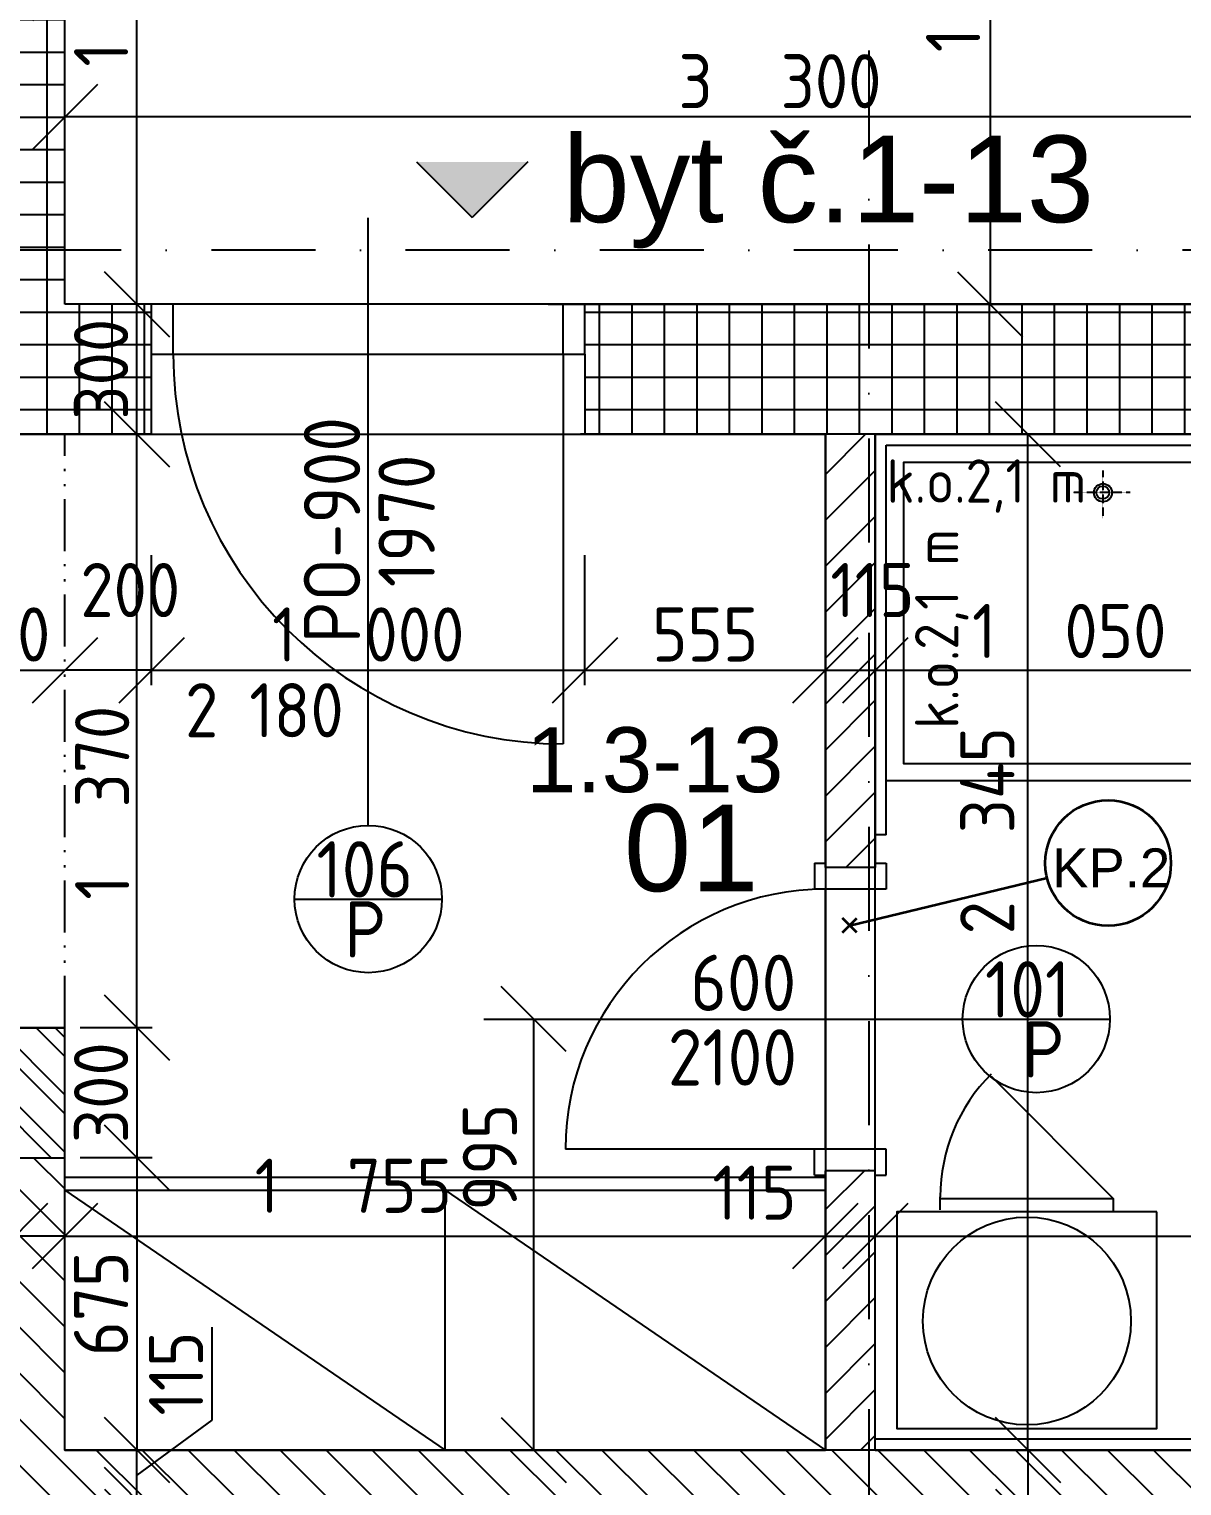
# Model space of a CAD drawing. Extents: x 4511820 to 5180432, y -1526536 to -944957.
# Drawn here: x 5102810 to 5105470, y -1293663 to -1290300 of the extents above; entities that cross this region are included whole.
import ezdxf

# ---------------------------------------------------------------- set-up
doc = ezdxf.new("R2010")
doc.units = 0
doc.header["$MEASUREMENT"] = 0
for name, pattern in [('ACAD_ISO12W100', [22, 12, -3, 0.5, -3, 0.5, -3]), ('BODKOCIARKOVANA_3', [5.6, 3, -1.3, 0, -1.3]), ('DASHED', [0.75, 0.5, -0.25])]:
    doc.linetypes.add(name, pattern=pattern)
doc.layers.get('0').update_dxf_attribs({"linetype": 'CONTINUOUS'})
doc.layers.get('Defpoints').update_dxf_attribs({"color": 61, "linetype": 'CONTINUOUS'})
for name, color, linetype in [('DVERE', 45, 'CONTINUOUS'), ('KÓTY', 4, 'CONTINUOUS'), ('MÚRY', 1, 'CONTINUOUS'), ('osi', 253, 'CONTINUOUS'), ('Plochy', 41, 'CONTINUOUS'), ('POPIS', 7, 'CONTINUOUS'), ('TENKÁ', 7, 'CONTINUOUS'), ('ZARIADENIE', 47, 'CONTINUOUS'), ('ZARIADENIE1', 145, 'CONTINUOUS'), ('ZARIADOVACIE', 144, 'CONTINUOUS'), ('ŠRAFY', 82, 'CONTINUOUS')]:
    doc.layers.add(name, color=color, linetype=linetype)
doc.layers.add('preklady', color=74, linetype='CONTINUOUS', lineweight=35)
doc.styles.add('ARIAL', font='arial.ttf')
doc.styles.add('Style-Arial', font='arial.ttf')
doc.styles.add('STYLE1', font='isocp.shx')
doc.dimstyles.new('STANDARD-50', dxfattribs={"dimtxt": 125, "dimasz": 150, "dimexe": 10, "dimexo": 200, "dimgap": 20, "dimtad": 1, "dimdsep": 46, "dimlunit": 6, "dimtxsty": 'STYLE1', "dimblk1": 'OBLIQUE', "dimblk2": 'OBLIQUE', "dimsah": 1, "dimcen": 2.5, "dimse1": 1, "dimse2": 1, "dimadec": 0, "dimazin": 0, "dimtfac": 1, "dimtmove": 1, "dimatfit": 3, "dimldrblk": 'OBLIQUE', "dimfxl": 1, "dimtolj": 1, "dimtzin": 0, "dimarcsym": 0})
pattern_1 = [(45, (515270.5, 128041), (-53.0330086, 53.0330086), [])]
pattern_2 = [(90, (-3307273.674, 493071.734), (-75, 1e-14), []), (180, (-3307273.674, 493071.734), (-1e-14, -75), [])]

# ---------------------------------------------------------------- blocks, each defined once
blk = doc.blocks.new('_OBLIQUE')
at = {"color": 0, "linetype": 'ByBlock'}
blk.add_line((-0.5, -0.5), (0.5, 0.5), dxfattribs=at)
blk = doc.blocks.new('*D24916')
at = {"layer": 'Defpoints', "color": 0}
for p in [(5103058.5, -1293695.2), (5103058.5, -1293695.2), (5103058.5, -1293745.2)]:
    blk.add_point(p, dxfattribs=at)
at = {"layer": 'KÓTY', "color": 0, "lineweight": -2}
blk.add_line((5103058.5, -1293745.2), (5103058.5, -1293695.2), dxfattribs=at)
at = {"layer": 'KÓTY', "color": 0, "linetype": 'ByBlock', "lineweight": -2, "xscale": 150, "yscale": 150, "zscale": 150}
for p, rotation in [((5103058.5, -1293695.2), 90), ((5103058.5, -1293745.2), 270)]:
    blk.add_blockref('_OBLIQUE', p, dxfattribs=dict(at, rotation=rotation))
at = {"layer": 'KÓTY', "color": 0, "insert": (5102949.5, -1293854), "char_height": 125, "attachment_point": 5, "rotation": 90, "style": 'STYLE1'}
blk.add_mtext('\\A1;50', dxfattribs=at)
blk = doc.blocks.new('*D24917')
at = {"layer": 'Defpoints', "color": 0}
for p in [(5103058.5, -1293580.2), (5103058.5, -1293580.2), (5103058.5, -1293695.2)]:
    blk.add_point(p, dxfattribs=at)
at = {"layer": 'KÓTY', "color": 0, "lineweight": -2}
for p, q in [((5103231.5, -1293296), (5103231.5, -1293511)), ((5103231.5, -1293511), (5103058.5, -1293637.7)), ((5103058.5, -1293695.2), (5103058.5, -1293580.2))]:
    blk.add_line(p, q, dxfattribs=at)
at = {"layer": 'KÓTY', "color": 0, "linetype": 'ByBlock', "lineweight": -2, "xscale": 150, "yscale": 150, "zscale": 150}
for p, rotation in [((5103058.5, -1293580.2), 90), ((5103058.5, -1293695.2), 270)]:
    blk.add_blockref('_OBLIQUE', p, dxfattribs=dict(at, rotation=rotation))
at = {"layer": 'KÓTY', "color": 0, "insert": (5103149, -1293403.5), "char_height": 125, "attachment_point": 5, "rotation": 90, "style": 'STYLE1'}
blk.add_mtext('\\A1;115', dxfattribs=at)
blk = doc.blocks.new('*D25022')
at = {"layer": 'Defpoints', "color": 0}
for p in [(5104762.5, -1293580.2), (5104762.5, -1293745.2), (5105114.5, -1293745.2)]:
    blk.add_point(p, dxfattribs=at)
at = {"layer": 'KÓTY', "color": 0, "lineweight": -2}
blk.add_line((5105114.5, -1293580.2), (5105114.5, -1293745.2), dxfattribs=at)
at = {"layer": 'KÓTY', "color": 0, "linetype": 'ByBlock', "lineweight": -2, "xscale": 150, "yscale": 150, "zscale": 150}
for p, rotation in [((5105114.5, -1293580.2), 90), ((5105114.5, -1293745.2), 270)]:
    blk.add_blockref('_OBLIQUE', p, dxfattribs=dict(at, rotation=rotation))
at = {"layer": 'KÓTY', "color": 0, "insert": (5104997, -1293884.5), "char_height": 125, "attachment_point": 5, "rotation": 90, "style": 'STYLE1'}
blk.add_mtext('\\A1;165', dxfattribs=at)
blk = doc.blocks.new('*D25023')
at = {"layer": 'Defpoints', "color": 0}
for p in [(5104762.5, -1291235.2), (5105114.5, -1291235.2), (5104762.5, -1293580.2)]:
    blk.add_point(p, dxfattribs=at)
at = {"layer": 'KÓTY', "color": 0, "lineweight": -2}
blk.add_line((5105114.5, -1293580.2), (5105114.5, -1291235.2), dxfattribs=at)
at = {"layer": 'KÓTY', "color": 0, "linetype": 'ByBlock', "lineweight": -2, "xscale": 150, "yscale": 150, "zscale": 150}
for p, rotation in [((5105114.5, -1291235.2), 90), ((5105114.5, -1293580.2), 270)]:
    blk.add_blockref('_OBLIQUE', p, dxfattribs=dict(at, rotation=rotation))
at = {"layer": 'KÓTY', "color": 0, "insert": (5105021, -1292150.5), "char_height": 125, "attachment_point": 5, "rotation": 90, "style": 'STYLE1'}
blk.add_mtext('\\A1;2ﾠ345', dxfattribs=at)
blk = doc.blocks.new('*D25026')
at = {"layer": 'Defpoints', "color": 0}
for p in [(5102592.5, -1291780), (5102892.5, -1291780), (5102892.5, -1291780)]:
    blk.add_point(p, dxfattribs=at)
at = {"layer": 'KÓTY', "color": 0, "lineweight": -2}
blk.add_line((5102592.5, -1291780), (5102892.5, -1291780), dxfattribs=at)
at = {"layer": 'KÓTY', "color": 0, "linetype": 'ByBlock', "lineweight": -2, "xscale": 150, "yscale": 150, "zscale": 150, "rotation": 180}
blk.add_blockref('_OBLIQUE', (5102592.5, -1291780), dxfattribs=at)
at = {"layer": 'KÓTY', "color": 0, "linetype": 'ByBlock', "lineweight": -2, "xscale": 150, "yscale": 150, "zscale": 150}
blk.add_blockref('_OBLIQUE', (5102892.5, -1291780), dxfattribs=at)
at = {"layer": 'KÓTY', "color": 0, "insert": (5102742.5, -1291697.5), "char_height": 125, "attachment_point": 5, "style": 'STYLE1'}
blk.add_mtext('\\A1;300', dxfattribs=at)
blk = doc.blocks.new('*D25029')
at = {"layer": 'Defpoints', "color": 0}
for p in [(5102892.5, -1292905.2), (5102892.5, -1293580.2), (5103058.5, -1293580.2)]:
    blk.add_point(p, dxfattribs=at)
at = {"layer": 'KÓTY', "color": 0, "lineweight": -2}
blk.add_line((5103058.5, -1292905.2), (5103058.5, -1293580.2), dxfattribs=at)
at = {"layer": 'KÓTY', "color": 0, "linetype": 'ByBlock', "lineweight": -2, "xscale": 150, "yscale": 150, "zscale": 150}
for p, rotation in [((5103058.5, -1292905.2), 90), ((5103058.5, -1293580.2), 270)]:
    blk.add_blockref('_OBLIQUE', p, dxfattribs=dict(at, rotation=rotation))
at = {"layer": 'KÓTY', "color": 0, "insert": (5102976, -1293242.7), "char_height": 125, "attachment_point": 5, "rotation": 90, "style": 'STYLE1'}
blk.add_mtext('\\A1;675', dxfattribs=at)
blk = doc.blocks.new('*D25030')
at = {"layer": 'Defpoints', "color": 0}
for p in [(5102892.5, -1292605.2), (5102892.5, -1292905.2), (5103058.5, -1292905.2)]:
    blk.add_point(p, dxfattribs=at)
at = {"layer": 'KÓTY', "color": 0, "lineweight": -2}
blk.add_line((5103058.5, -1292605.2), (5103058.5, -1292905.2), dxfattribs=at)
at = {"layer": 'KÓTY', "color": 0, "linetype": 'ByBlock', "lineweight": -2, "xscale": 150, "yscale": 150, "zscale": 150}
for p, rotation in [((5103058.5, -1292605.2), 90), ((5103058.5, -1292905.2), 270)]:
    blk.add_blockref('_OBLIQUE', p, dxfattribs=dict(at, rotation=rotation))
at = {"layer": 'KÓTY', "color": 0, "insert": (5102976, -1292755.2), "char_height": 125, "attachment_point": 5, "rotation": 90, "style": 'STYLE1'}
blk.add_mtext('\\A1;300', dxfattribs=at)
blk = doc.blocks.new('*D25031')
at = {"layer": 'Defpoints', "color": 0}
for p in [(5102892.5, -1291235.2), (5103058.5, -1291235.2), (5102892.5, -1292605.2)]:
    blk.add_point(p, dxfattribs=at)
at = {"layer": 'KÓTY', "color": 0, "lineweight": -2}
blk.add_line((5103058.5, -1292605.2), (5103058.5, -1291235.2), dxfattribs=at)
at = {"layer": 'KÓTY', "color": 0, "linetype": 'ByBlock', "lineweight": -2, "xscale": 150, "yscale": 150, "zscale": 150}
for p, rotation in [((5103058.5, -1291235.2), 90), ((5103058.5, -1292605.2), 270)]:
    blk.add_blockref('_OBLIQUE', p, dxfattribs=dict(at, rotation=rotation))
at = {"layer": 'KÓTY', "color": 0, "insert": (5102978.5, -1292086), "char_height": 125, "attachment_point": 5, "rotation": 90, "style": 'STYLE1'}
blk.add_mtext('\\A1;1ﾠ370', dxfattribs=at)
blk = doc.blocks.new('*D25034')
at = {"layer": 'Defpoints', "color": 0}
for p in [(5102892.5, -1291780), (5102892.5, -1291780), (5103092.5, -1291780)]:
    blk.add_point(p, dxfattribs=at)
at = {"layer": 'KÓTY', "color": 0, "lineweight": -2}
blk.add_line((5103092.5, -1291780), (5102892.5, -1291780), dxfattribs=at)
at = {"layer": 'KÓTY', "color": 0, "linetype": 'ByBlock', "lineweight": -2, "xscale": 150, "yscale": 150, "zscale": 150, "rotation": 180}
blk.add_blockref('_OBLIQUE', (5102892.5, -1291780), dxfattribs=at)
at = {"layer": 'KÓTY', "color": 0, "linetype": 'ByBlock', "lineweight": -2, "xscale": 150, "yscale": 150, "zscale": 150}
blk.add_blockref('_OBLIQUE', (5103092.5, -1291780), dxfattribs=at)
at = {"layer": 'KÓTY', "color": 0, "insert": (5103043.3, -1291595), "char_height": 125, "attachment_point": 5, "style": 'STYLE1'}
blk.add_mtext('\\A1;200', dxfattribs=at)
blk = doc.blocks.new('*D25035')
at = {"layer": 'Defpoints', "color": 0}
for p in [(5103058.5, -1290935.2), (5103058.5, -1290935.2), (5103058.5, -1291235.2)]:
    blk.add_point(p, dxfattribs=at)
at = {"layer": 'KÓTY', "color": 0, "lineweight": -2}
blk.add_line((5103058.5, -1291235.2), (5103058.5, -1290935.2), dxfattribs=at)
at = {"layer": 'KÓTY', "color": 0, "linetype": 'ByBlock', "lineweight": -2, "xscale": 150, "yscale": 150, "zscale": 150}
for p, rotation in [((5103058.5, -1290935.2), 90), ((5103058.5, -1291235.2), 270)]:
    blk.add_blockref('_OBLIQUE', p, dxfattribs=dict(at, rotation=rotation))
at = {"layer": 'KÓTY', "color": 0, "insert": (5102976, -1291085.2), "char_height": 125, "attachment_point": 5, "rotation": 90, "style": 'STYLE1'}
blk.add_mtext('\\A1;300', dxfattribs=at)
blk = doc.blocks.new('*D25036')
at = {"layer": 'Defpoints', "color": 0}
for p in [(5103058.5, -1289385.2), (5103058.5, -1289385.2), (5103058.5, -1290935.2)]:
    blk.add_point(p, dxfattribs=at)
at = {"layer": 'KÓTY', "color": 0, "lineweight": -2}
blk.add_line((5103058.5, -1290935.2), (5103058.5, -1289385.2), dxfattribs=at)
at = {"layer": 'KÓTY', "color": 0, "linetype": 'ByBlock', "lineweight": -2, "xscale": 150, "yscale": 150, "zscale": 150}
for p, rotation in [((5103058.5, -1289385.2), 90), ((5103058.5, -1290935.2), 270)]:
    blk.add_blockref('_OBLIQUE', p, dxfattribs=dict(at, rotation=rotation))
at = {"layer": 'KÓTY', "color": 0, "insert": (5102976, -1290160.2), "char_height": 125, "attachment_point": 5, "rotation": 90, "style": 'STYLE1'}
blk.add_mtext('\\A1;1ﾠ550', dxfattribs=at)
blk = doc.blocks.new('*D25039')
at = {"layer": 'Defpoints', "color": 0}
for p in [(5102892.5, -1292905.2), (5104647.5, -1292885.2), (5104647.5, -1293086)]:
    blk.add_point(p, dxfattribs=at)
at = {"layer": 'KÓTY', "color": 0, "lineweight": -2}
blk.add_line((5102892.5, -1293086), (5104647.5, -1293086), dxfattribs=at)
at = {"layer": 'KÓTY', "color": 0, "linetype": 'ByBlock', "lineweight": -2, "xscale": 150, "yscale": 150, "zscale": 150, "rotation": 180}
blk.add_blockref('_OBLIQUE', (5102892.5, -1293086), dxfattribs=at)
at = {"layer": 'KÓTY', "color": 0, "linetype": 'ByBlock', "lineweight": -2, "xscale": 150, "yscale": 150, "zscale": 150}
blk.add_blockref('_OBLIQUE', (5104647.5, -1293086), dxfattribs=at)
at = {"layer": 'KÓTY', "color": 0, "insert": (5103558, -1292970), "char_height": 125, "attachment_point": 5, "style": 'STYLE1'}
blk.add_mtext('\\A1;1ﾠ755', dxfattribs=at)
blk = doc.blocks.new('*D25040')
at = {"layer": 'Defpoints', "color": 0}
for p in [(5102777.5, -1293086), (5102777.5, -1293086), (5102892.5, -1293086)]:
    blk.add_point(p, dxfattribs=at)
at = {"layer": 'KÓTY', "color": 0, "lineweight": -2}
blk.add_line((5102892.5, -1293086), (5102777.5, -1293086), dxfattribs=at)
at = {"layer": 'KÓTY', "color": 0, "linetype": 'ByBlock', "lineweight": -2, "xscale": 150, "yscale": 150, "zscale": 150, "rotation": 180}
blk.add_blockref('_OBLIQUE', (5102777.5, -1293086), dxfattribs=at)
at = {"layer": 'KÓTY', "color": 0, "linetype": 'ByBlock', "lineweight": -2, "xscale": 150, "yscale": 150, "zscale": 150}
blk.add_blockref('_OBLIQUE', (5102892.5, -1293086), dxfattribs=at)
at = {"layer": 'KÓTY', "color": 0, "insert": (5102611.5, -1293035.5), "char_height": 125, "attachment_point": 5, "style": 'STYLE1'}
blk.add_mtext('\\A1;115', dxfattribs=at)
blk = doc.blocks.new('*D25041')
at = {"layer": 'Defpoints', "color": 0}
for p in [(5104647.5, -1293086), (5104762.5, -1293086), (5104762.5, -1293086)]:
    blk.add_point(p, dxfattribs=at)
at = {"layer": 'KÓTY', "color": 0, "lineweight": -2}
blk.add_line((5104647.5, -1293086), (5104762.5, -1293086), dxfattribs=at)
at = {"layer": 'KÓTY', "color": 0, "linetype": 'ByBlock', "lineweight": -2, "xscale": 150, "yscale": 150, "zscale": 150, "rotation": 180}
blk.add_blockref('_OBLIQUE', (5104647.5, -1293086), dxfattribs=at)
at = {"layer": 'KÓTY', "color": 0, "linetype": 'ByBlock', "lineweight": -2, "xscale": 150, "yscale": 150, "zscale": 150}
blk.add_blockref('_OBLIQUE', (5104762.5, -1293086), dxfattribs=at)
at = {"layer": 'KÓTY', "color": 0, "insert": (5104483.5, -1292986), "char_height": 125, "attachment_point": 5, "style": 'STYLE1'}
blk.add_mtext('\\A1;115', dxfattribs=at)
blk = doc.blocks.new('*D25042')
at = {"layer": 'Defpoints', "color": 0}
for p in [(5107467.5, -1293086), (5104762.5, -1293580.2), (5107467.5, -1293580.2)]:
    blk.add_point(p, dxfattribs=at)
at = {"layer": 'KÓTY', "color": 0, "lineweight": -2}
blk.add_line((5104762.5, -1293086), (5107467.5, -1293086), dxfattribs=at)
at = {"layer": 'KÓTY', "color": 0, "linetype": 'ByBlock', "lineweight": -2, "xscale": 150, "yscale": 150, "zscale": 150, "rotation": 180}
blk.add_blockref('_OBLIQUE', (5104762.5, -1293086), dxfattribs=at)
at = {"layer": 'KÓTY', "color": 0, "linetype": 'ByBlock', "lineweight": -2, "xscale": 150, "yscale": 150, "zscale": 150}
blk.add_blockref('_OBLIQUE', (5107467.5, -1293086), dxfattribs=at)
at = {"layer": 'KÓTY', "color": 0, "insert": (5106322, -1292988), "char_height": 125, "attachment_point": 5, "style": 'STYLE1'}
blk.add_mtext('\\A1;2ﾠ705', dxfattribs=at)
blk = doc.blocks.new('*D25043')
at = {"layer": 'Defpoints', "color": 0}
for p in [(5103859.3, -1292585.2), (5103859.3, -1293580.2), (5103974, -1293580.2)]:
    blk.add_point(p, dxfattribs=at)
at = {"layer": 'KÓTY', "color": 0, "lineweight": -2}
blk.add_line((5103974, -1292585.2), (5103974, -1293580.2), dxfattribs=at)
at = {"layer": 'KÓTY', "color": 0, "linetype": 'ByBlock', "lineweight": -2, "xscale": 150, "yscale": 150, "zscale": 150}
for p, rotation in [((5103974, -1292585.2), 90), ((5103974, -1293580.2), 270)]:
    blk.add_blockref('_OBLIQUE', p, dxfattribs=dict(at, rotation=rotation))
at = {"layer": 'KÓTY', "color": 0, "insert": (5103873, -1292904), "char_height": 125, "attachment_point": 5, "rotation": 90, "style": 'STYLE1'}
blk.add_mtext('\\A1;995', dxfattribs=at)
blk = doc.blocks.new('*D25045')
at = {"layer": 'Defpoints', "color": 0}
for p in [(5104647.5, -1291780), (5104762.5, -1291780), (5104762.5, -1291780)]:
    blk.add_point(p, dxfattribs=at)
at = {"layer": 'KÓTY', "color": 0, "lineweight": -2}
blk.add_line((5104647.5, -1291780), (5104762.5, -1291780), dxfattribs=at)
at = {"layer": 'KÓTY', "color": 0, "linetype": 'ByBlock', "lineweight": -2, "xscale": 150, "yscale": 150, "zscale": 150, "rotation": 180}
blk.add_blockref('_OBLIQUE', (5104647.5, -1291780), dxfattribs=at)
at = {"layer": 'KÓTY', "color": 0, "linetype": 'ByBlock', "lineweight": -2, "xscale": 150, "yscale": 150, "zscale": 150}
blk.add_blockref('_OBLIQUE', (5104762.5, -1291780), dxfattribs=at)
at = {"layer": 'KÓTY', "color": 0, "insert": (5104755.8, -1291595), "char_height": 125, "attachment_point": 5, "style": 'STYLE1'}
blk.add_mtext('\\A1;115', dxfattribs=at)
blk = doc.blocks.new('*D25046')
at = {"layer": 'Defpoints', "color": 0}
for p in [(5104762.5, -1291780), (5105812.5, -1291780), (5105812.5, -1291780)]:
    blk.add_point(p, dxfattribs=at)
at = {"layer": 'KÓTY', "color": 0, "lineweight": -2}
blk.add_line((5104762.5, -1291780), (5105812.5, -1291780), dxfattribs=at)
at = {"layer": 'KÓTY', "color": 0, "linetype": 'ByBlock', "lineweight": -2, "xscale": 150, "yscale": 150, "zscale": 150, "rotation": 180}
blk.add_blockref('_OBLIQUE', (5104762.5, -1291780), dxfattribs=at)
at = {"layer": 'KÓTY', "color": 0, "linetype": 'ByBlock', "lineweight": -2, "xscale": 150, "yscale": 150, "zscale": 150}
blk.add_blockref('_OBLIQUE', (5105812.5, -1291780), dxfattribs=at)
at = {"layer": 'KÓTY', "color": 0, "insert": (5105210, -1291689.5), "char_height": 125, "attachment_point": 5, "style": 'STYLE1'}
blk.add_mtext('\\A1;1ﾠ050', dxfattribs=at)
blk = doc.blocks.new('*D25056')
at = {"layer": 'Defpoints', "color": 0}
for p in [(5109232.5, -1290206), (5102892.5, -1290868.7), (5109232.5, -1290868.7)]:
    blk.add_point(p, dxfattribs=at)
at = {"layer": 'KÓTY', "color": 0, "lineweight": -2}
blk.add_line((5102892.5, -1290206), (5109232.5, -1290206), dxfattribs=at)
at = {"layer": 'KÓTY', "color": 0, "linetype": 'ByBlock', "lineweight": -2, "xscale": 150, "yscale": 150, "zscale": 150, "rotation": 180}
blk.add_blockref('_OBLIQUE', (5102892.5, -1290206), dxfattribs=at)
at = {"layer": 'KÓTY', "color": 0, "linetype": 'ByBlock', "lineweight": -2, "xscale": 150, "yscale": 150, "zscale": 150}
blk.add_blockref('_OBLIQUE', (5109232.5, -1290206), dxfattribs=at)
at = {"layer": 'KÓTY', "color": 0, "insert": (5106062.5, -1290123.5), "char_height": 125, "attachment_point": 5, "style": 'STYLE1'}
blk.add_mtext('\\A1;6ﾠ340', dxfattribs=at)
blk = doc.blocks.new('*D25061')
at = {"layer": 'Defpoints', "color": 0}
for p in [(5102892.5, -1290503), (5102892.5, -1290935.2), (5106192.5, -1290935.2)]:
    blk.add_point(p, dxfattribs=at)
at = {"layer": 'KÓTY', "color": 0, "lineweight": -2}
blk.add_line((5106192.5, -1290503), (5102892.5, -1290503), dxfattribs=at)
at = {"layer": 'KÓTY', "color": 0, "linetype": 'ByBlock', "lineweight": -2, "xscale": 150, "yscale": 150, "zscale": 150, "rotation": 180}
blk.add_blockref('_OBLIQUE', (5102892.5, -1290503), dxfattribs=at)
at = {"layer": 'KÓTY', "color": 0, "linetype": 'ByBlock', "lineweight": -2, "xscale": 150, "yscale": 150, "zscale": 150}
blk.add_blockref('_OBLIQUE', (5106192.5, -1290503), dxfattribs=at)
at = {"layer": 'KÓTY', "color": 0, "insert": (5104542.5, -1290420.5), "char_height": 125, "attachment_point": 5, "style": 'STYLE1'}
blk.add_mtext('\\A1;3ﾠ300', dxfattribs=at)
blk = doc.blocks.new('*D25064')
at = {"layer": 'Defpoints', "color": 0}
for p in [(5105192.5, -1289665.2), (5105027.5, -1290935.2), (5105192.5, -1290935.2)]:
    blk.add_point(p, dxfattribs=at)
at = {"layer": 'KÓTY', "color": 0, "lineweight": -2}
blk.add_line((5105027.5, -1289665.2), (5105027.5, -1290935.2), dxfattribs=at)
at = {"layer": 'KÓTY', "color": 0, "linetype": 'ByBlock', "lineweight": -2, "xscale": 150, "yscale": 150, "zscale": 150}
for p, rotation in [((5105027.5, -1289665.2), 90), ((5105027.5, -1290935.2), 270)]:
    blk.add_blockref('_OBLIQUE', p, dxfattribs=dict(at, rotation=rotation))
at = {"layer": 'KÓTY', "color": 0, "insert": (5104942, -1290131), "char_height": 125, "attachment_point": 5, "rotation": 90, "style": 'STYLE1'}
blk.add_mtext('\\A1;1ﾠ270', dxfattribs=at)
blk = doc.blocks.new('*D31512')
at = {"layer": 'Defpoints', "color": 0}
for p in [(5103092.5, -1291235.2), (5104092.5, -1291235.2), (5104092.5, -1291780)]:
    blk.add_point(p, dxfattribs=at)
at = {"layer": 'KÓTY', "color": 0, "lineweight": -2}
blk.add_line((5103092.5, -1291780), (5104092.5, -1291780), dxfattribs=at)
at = {"layer": 'KÓTY', "color": 0, "linetype": 'ByBlock', "lineweight": -2, "xscale": 150, "yscale": 150, "zscale": 150, "rotation": 180}
blk.add_blockref('_OBLIQUE', (5103092.5, -1291780), dxfattribs=at)
at = {"layer": 'KÓTY', "color": 0, "linetype": 'ByBlock', "lineweight": -2, "xscale": 150, "yscale": 150, "zscale": 150}
blk.add_blockref('_OBLIQUE', (5104092.5, -1291780), dxfattribs=at)
at = {"layer": 'KÓTY', "color": 0, "insert": (5103592.5, -1291697.5), "char_height": 125, "attachment_point": 5, "style": 'STYLE1'}
blk.add_mtext('\\A1;1ﾠ000', dxfattribs=at)
blk = doc.blocks.new('*D31513')
at = {"layer": 'Defpoints', "color": 0}
for p in [(5104092.5, -1291235.2), (5104647.5, -1291235.2), (5104647.5, -1291780)]:
    blk.add_point(p, dxfattribs=at)
at = {"layer": 'KÓTY', "color": 0, "lineweight": -2}
blk.add_line((5104092.5, -1291780), (5104647.5, -1291780), dxfattribs=at)
at = {"layer": 'KÓTY', "color": 0, "linetype": 'ByBlock', "lineweight": -2, "xscale": 150, "yscale": 150, "zscale": 150, "rotation": 180}
blk.add_blockref('_OBLIQUE', (5104092.5, -1291780), dxfattribs=at)
at = {"layer": 'KÓTY', "color": 0, "linetype": 'ByBlock', "lineweight": -2, "xscale": 150, "yscale": 150, "zscale": 150}
blk.add_blockref('_OBLIQUE', (5104647.5, -1291780), dxfattribs=at)
at = {"layer": 'KÓTY', "color": 0, "insert": (5104370, -1291697.5), "char_height": 125, "attachment_point": 5, "style": 'STYLE1'}
blk.add_mtext('\\A1;555', dxfattribs=at)

msp = doc.modelspace()

# ---------------------------------------------------------------- hatches: boundary and pattern name
at = {"layer": 'TENKÁ'}
h = msp.add_hatch(color=256, dxfattribs=at)
h.dxf.hatch_style = 1
h.paths.add_polyline_path([(5103704.09, -1290606.781), (5103960.91, -1290606.781), (5103832.5, -1290735.191)])
at = {"layer": 'ŠRAFY', "ltscale": 0.25}
h = msp.add_hatch(dxfattribs=at)
h.set_pattern_fill('ANSI37', color=256, scale=600, angle=45)
h.set_pattern_definition(pattern_2)
h.paths.add_polyline_path([(5102892.5, -1289385.191), (5102892.5, -1289105.191), (5102892.5, -1288825.191), (5102892.5, -1288545.191), (5102892.5, -1288265.191), (5102892.5, -1287985.191), (5102892.5, -1287705.191), (5102892.5, -1287425.191), (5102892.5, -1286325.191), (5102592.5, -1286325.191), (5102592.5, -1291235.191), (5102892.5, -1291235.191), (5103092.5, -1291235.191), (5103092.5, -1291050.191), (5103092.5, -1290935.191), (5102892.5, -1290935.191)])
h = msp.add_hatch(dxfattribs=at)
h.set_pattern_fill('ANSI37', color=256, scale=600, angle=45)
h.set_pattern_definition(pattern_2)
h.paths.add_polyline_path([(5104092.5, -1291050.191), (5104092.5, -1290935.191), (5106192.5, -1290935.191), (5107192.5, -1290935.191), (5107582.5, -1290935.191), (5107582.5, -1291235.191), (5107467.5, -1291235.191), (5106442.5, -1291235.191), (5106327.5, -1291235.191), (5105927.5, -1291235.191), (5105812.5, -1291235.191), (5104762.5, -1291235.191), (5104647.5, -1291235.191), (5104092.5, -1291235.191)])
h = msp.add_hatch(dxfattribs=at)
h.set_pattern_fill('ANSI31', color=256, scale=600, angle=90, style=0)
h.set_pattern_definition([(135, (-2904913.184, 46881.926), (-53.0330086, -53.0330086), [])])
h.paths.add_polyline_path([(5107582.5, -1293745.191), (5107582.5, -1291235.191), (5107467.5, -1291235.191), (5107467.5, -1293580.191), (5107342.5, -1293580.191), (5104762.5, -1293580.191), (5104647.5, -1293580.191), (5103770, -1293580.191), (5102892.5, -1293580.191), (5102892.5, -1292980.191), (5102892.5, -1292950.191), (5102892.5, -1292905.191), (5102777.5, -1292905.191), (5102777.5, -1293695.191), (5107467.5, -1293695.191), (5107467.5, -1293745.191)])
h = msp.add_hatch(dxfattribs=at)
h.set_pattern_fill('ANSI31', color=256, scale=600, style=0)
h.set_pattern_definition(pattern_1)
h.paths.add_polyline_path([(5104647.5, -1292235.191), (5104762.5, -1292235.191), (5104762.5, -1292225.191), (5104762.5, -1292160.191), (5104762.5, -1291235.191), (5104647.5, -1291235.191), (5104647.5, -1292225.191)])
at = {"layer": 'ŠRAFY'}
h = msp.add_hatch(dxfattribs=at)
h.set_pattern_fill('ANSI32', color=256, scale=250, angle=90)
h.set_pattern_definition([(135, (115395, 30907.69), (-66.2912607, -66.2912607), []), (135, (115395, 30951.89), (-66.2912607, -66.2912607), [])])
h.paths.add_polyline_path([(5100027.5, -1292605.191), (5099427.5, -1292605.191), (5099177.5, -1292605.191), (5099077.5, -1292605.191), (5098827.5, -1292605.191), (5097547.5, -1292605.191), (5097372.5, -1292605.191), (5096017.5, -1292605.191), (5096017.5, -1292905.191), (5097372.5, -1292905.191), (5097547.5, -1292905.191), (5102727.5, -1292905.191), (5102777.5, -1292905.191), (5102892.5, -1292905.191), (5102892.5, -1292605.191), (5102592.5, -1292605.191), (5101392.5, -1292605.191), (5101277.5, -1292605.191), (5100742.5, -1292605.191), (5100627.5, -1292605.191)])
at = {"layer": 'ŠRAFY', "ltscale": 0.25}
h = msp.add_hatch(dxfattribs=at)
h.set_pattern_fill('ANSI31', color=256, scale=600, style=0)
h.set_pattern_definition(pattern_1)
h.paths.add_polyline_path([(5104647.5, -1292945.191), (5104647.5, -1292950.191), (5104647.5, -1292980.191), (5104647.5, -1293580.191), (5104762.5, -1293580.191), (5104762.5, -1293555.191), (5104762.5, -1292945.191), (5104762.5, -1292935.191), (5104647.5, -1292935.191)])

# ---------------------------------------------------------------- linework, layer by layer
at = {"layer": 'DVERE', "ltscale": 0.25}
for p, q in [((5103592.5, -1292138.191), (5103592.5, -1290735.535)), ((5104622.5, -1292225.191), (5104647.5, -1292225.191)), ((5104622.5, -1292225.191), (5104622.5, -1292285.191)), ((5104762.5, -1292225.191), (5104787.5, -1292225.191)), ((5104787.5, -1292225.191), (5104787.5, -1292285.191)), ((5103422.5, -1292308.191), (5103762.5, -1292308.191)), ((5103422.5, -1292308.191), (5103762.5, -1292308.191)), ((5104787.5, -1292285.191), (5104622.5, -1292285.191)), ((5104647.5, -1292885.191), (5104647.5, -1292285.191)), ((5104762.5, -1292885.191), (5104762.5, -1292285.191)), ((5103859.344, -1292585.191), (5104964, -1292585.191)), ((5104964, -1292585.191), (5105304, -1292585.191)), ((5104647.5, -1292885.191), (5104047.5, -1292885.191)), ((5104762.5, -1292885.191), (5104617.5, -1292885.191)), ((5104622.5, -1292945.191), (5104622.5, -1292885.191)), ((5104787.5, -1292885.191), (5104622.5, -1292885.191)), ((5104787.5, -1292945.191), (5104787.5, -1292885.191)), ((5104622.5, -1292945.191), (5104647.5, -1292945.191)), ((5104762.5, -1292945.191), (5104787.5, -1292945.191))]:
    msp.add_line(p, q, dxfattribs=at)
at = {"layer": 'DVERE'}
for p, q in [((5104042.5, -1290935.191), (5103142.5, -1290935.191)), ((5103142.5, -1291050.191), (5104042.5, -1291050.191)), ((5104042.5, -1291050.191), (5104042.5, -1291950.191))]:
    msp.add_line(p, q, dxfattribs=at)
at = {"layer": 'DVERE', "ltscale": 0.25}
for centre in [(5103592.5, -1292308.191), (5105134, -1292585.191)]:
    msp.add_circle(centre, 170, dxfattribs=at)
at = {"layer": 'DVERE'}
msp.add_arc((5104042.5, -1291050.191), 900, 180, 270, dxfattribs=at)
at = {"layer": 'DVERE', "ltscale": 0.25}
msp.add_arc((5104647.5, -1292885.191), 600, 90, 180, dxfattribs=at)
at = {"layer": 'KÓTY'}
for p, q in [((5103092.5, -1291814.5), (5103092.5, -1291514.691)), ((5104092.5, -1291814.5), (5104092.5, -1291514.691)), ((5103094, -1292605.191), (5102928, -1292605.191)), ((5103094, -1292905.191), (5102928, -1292905.191))]:
    msp.add_line(p, q, dxfattribs=at)
at = {"layer": 'MÚRY'}
for p, q in [((5102892.5, -1290935.191), (5102892.5, -1286325.191)), ((5103157.5, -1290935.191), (5102892.5, -1290935.191)), ((5103142.5, -1291050.191), (5103142.5, -1290935.191)), ((5104007.5, -1290935.191), (5106192.5, -1290935.191)), ((5104042.5, -1291050.191), (5104042.5, -1290935.191)), ((5103092.5, -1291050.191), (5103142.5, -1291050.191)), ((5103092.5, -1291235.191), (5103092.5, -1291050.191)), ((5104042.5, -1291050.191), (5104092.5, -1291050.191)), ((5104092.5, -1291050.191), (5104092.5, -1291235.191)), ((5103092.5, -1291235.191), (5102592.5, -1291235.191)), ((5104647.5, -1291235.191), (5104082.5, -1291235.191)), ((5104647.5, -1292235.191), (5104647.5, -1291235.191)), ((5105812.5, -1291235.191), (5104762.5, -1291235.191)), ((5101392.5, -1292605.191), (5102892.5, -1292605.191)), ((5102892.5, -1293580.191), (5102892.5, -1292605.191)), ((5104647.5, -1293580.191), (5104647.5, -1292935.191)), ((5104762.5, -1293580.191), (5104762.5, -1292935.191))]:
    msp.add_line(p, q, dxfattribs=at)
at = {"layer": 'MÚRY', "ltscale": 0.25}
for p, q in [((5104762.5, -1291235.191), (5104762.5, -1292235.191)), ((5104762.5, -1292235.191), (5104647.5, -1292235.191)), ((5104762.5, -1292935.191), (5104647.5, -1292935.191)), ((5102892.5, -1293580.191), (5104647.5, -1293580.191)), ((5104762.5, -1293580.191), (5107467.5, -1293580.191))]:
    msp.add_line(p, q, dxfattribs=at)
at = {"layer": 'osi', "linetype": 'BODKOCIARKOVANA_3', "ltscale": 80}
for p, q in [((5104747.5, -1284972.097), (5104747.5, -1316900)), ((5157242.5, -1290810.191), (5093572.5, -1290810.191))]:
    msp.add_line(p, q, dxfattribs=at)
at = {"layer": 'Plochy'}
for points in [[(5102892.5, -1290935.191), (5102892.5, -1289385.191), (5104092.5, -1289385.191), (5104092.5, -1289665.191), (5105192.5, -1289665.191), (5105192.5, -1289700.191), (5105392.5, -1289700.191), (5105392.5, -1288275.191), (5107192.5, -1288275.191), (5107192.5, -1286325.191), (5109232.5, -1286325.191), (5109232.5, -1295280.191), (5107632.5, -1295280.191), (5107632.5, -1290935.191), (5107192.5, -1290935.191), (5107192.5, -1290820.191), (5106192.5, -1290820.191), (5106192.5, -1290935.191)], [(5102592.5, -1291235.191), (5104647.5, -1291235.191), (5104647.5, -1293580.191), (5102892.5, -1293580.191), (5102892.5, -1292605.191), (5102592.5, -1292605.191)], [(5104762.5, -1293580.191), (5104762.5, -1291235.191), (5105812.5, -1291235.191), (5105812.5, -1292135.191), (5106442.5, -1292135.191), (5106442.5, -1291350.191), (5107342.5, -1291350.191), (5107342.5, -1293580.191)]]:
    msp.add_lwpolyline(points, close=True, dxfattribs=at)
at = {"layer": 'preklady'}
for p, q in [((5104703.5, -1292369), (5105158.766, -1292259.072)), ((5104686.883, -1292385.617), (5104720.117, -1292352.383)), ((5104720.118, -1292385.618), (5104686.884, -1292352.384))]:
    msp.add_line(p, q, dxfattribs=at)
at = {"layer": 'preklady', "ltscale": 0.25}
msp.add_circle((5105299.715, -1292225.038), 145, dxfattribs=at)
at = {"layer": 'TENKÁ'}
for p, q in [((5103704.09, -1290606.781), (5103832.5, -1290735.191)), ((5103960.91, -1290606.781), (5103832.5, -1290735.191)), ((5103092.5, -1291050.191), (5103092.5, -1290935.191)), ((5104092.5, -1291050.191), (5104092.5, -1290935.191)), ((5104762.5, -1291235.191), (5104647.5, -1291235.191)), ((5104787.5, -1292160.191), (5104762.5, -1292160.191)), ((5102777.5, -1292905.191), (5102892.5, -1292905.191)), ((5104762.5, -1293580.191), (5104647.5, -1293580.191))]:
    msp.add_line(p, q, dxfattribs=at)
at = {"layer": 'TENKÁ', "linetype": 'ACAD_ISO12W100', "ltscale": 10}
for p, q in [((5102892.5, -1292605.191), (5102892.5, -1291235.191)), ((5103092.5, -1291235.191), (5104082.5, -1291235.191))]:
    msp.add_line(p, q, dxfattribs=at)
at = {"layer": 'TENKÁ', "ltscale": 0.25}
for p, q in [((5104787.5, -1292160.191), (5104787.5, -1291260.191)), ((5104787.5, -1291260.191), (5105787.5, -1291260.191)), ((5105787.5, -1292035.191), (5104787.5, -1292035.191)), ((5107317.5, -1293555.191), (5104762.5, -1293555.191))]:
    msp.add_line(p, q, dxfattribs=at)
at = {"layer": 'ZARIADENIE', "color": 45, "ltscale": 0.25}
for p, q in [((5102892.5, -1292950.191), (5104647.5, -1292950.191)), ((5102892.5, -1292980.191), (5104647.5, -1292980.191)), ((5102892.5, -1292980.191), (5103770, -1293580.191)), ((5103770, -1293580.191), (5103770, -1292980.191)), ((5103770, -1292980.191), (5104647.5, -1293580.191))]:
    msp.add_line(p, q, dxfattribs=at)
at = {"layer": 'ZARIADENIE1', "color": 8}
for p, q in [((5105029.657, -1292717.349), (5105312.5, -1293000.191)), ((5104912.5, -1293025.191), (5104912.5, -1292995.191)), ((5105312.5, -1293000.191), (5104912.5, -1293000.191)), ((5105312.5, -1293030.191), (5105312.5, -1293000.191)), ((5105412.5, -1293030.191), (5104812.5, -1293030.191))]:
    msp.add_line(p, q, dxfattribs=at)
msp.add_lwpolyline([(5105412.5, -1293030.191), (5104812.5, -1293030.191), (5104812.5, -1293530.191), (5105412.5, -1293530.191)], close=True, dxfattribs=at)
msp.add_circle((5105112.5, -1293282.191), 240, dxfattribs=at)
msp.add_arc((5105312.5, -1292995.191), 400, 135, 180, dxfattribs=at)
at = {"layer": 'ZARIADOVACIE', "linetype": 'DASHED'}
for p, q in [((5105287.5, -1291319.298), (5105287.5, -1291428.843)), ((5105350.488, -1291369.962), (5105219.035, -1291369.962))]:
    msp.add_line(p, q, dxfattribs=at)
at = {"layer": 'ZARIADOVACIE', "linetype": 'Continuous'}
msp.add_lwpolyline([(5105747.5, -1291300.191), (5104827.5, -1291300.191), (5104827.5, -1291995.191), (5105747.5, -1291995.191)], close=True, dxfattribs=at)
for centre, radius in [((5105287.773, -1291370.23), 20.877), ((5105287.5, -1291369.962), 14.781)]:
    msp.add_circle(centre, radius, dxfattribs=at)

# ---------------------------------------------------------------- texts
at = {"layer": 'DVERE', "style": 'STYLE1'}
for s, p in [('106', (5103472.97, -1292304.691)), ('P', (5103537.47, -1292443.328)), ('101', (5105015.47, -1292581.691)), ('P', (5105102.47, -1292720.328))]:
    msp.add_text(s, height=130, dxfattribs=at).set_placement(p)
at = {"layer": 'KÓTY', "insert": (5103352.847, -1291872.457), "char_height": 125, "attachment_point": 5, "style": 'STYLE1'}
msp.add_mtext('\\A1;2 180', dxfattribs=at)
at = {"layer": 'POPIS', "color": 41, "ltscale": 0.25, "style": 'Style-Arial'}
msp.add_text('byt č.1-13', height=200, dxfattribs=at).set_placement((5104040.608, -1290745.85))
at = {"layer": 'POPIS', "lineweight": 40, "ltscale": 0.25, "style": 'ARIAL'}
for s, height, p in [('1.3-13', 150, (5103956.411, -1292061.579)), ('01', 200, (5104182.311, -1292290.098))]:
    msp.add_text(s, height=height, dxfattribs=at).set_placement(p)
at = {"layer": 'preklady', "linetype": 'Continuous', "lineweight": 20, "style": 'ARIAL'}
msp.add_text('KP.2', height=90, dxfattribs=at).set_placement((5105170.451, -1292281.295))
at = {"layer": 'TENKÁ', "linetype": 'Continuous', "style": 'STYLE1'}
for s, height, p in [('PO-900', 130, (5103573.917, -1291717.763)), ('1970', 130, (5103746.024, -1291588.38)), ('k.o.2,1 m', 100, (5104954.202, -1291915.093))]:
    msp.add_text(s, height=height, rotation=90, dxfattribs=at).set_placement(p)
for s, height, p in [('k.o.2,1 m', 100, (5104788.487, -1291393.348)), ('600', 130, (5104335.429, -1292566.608)), ('2100', 130, (5104283.655, -1292738.716))]:
    msp.add_text(s, height=height, dxfattribs=at).set_placement(p)

# ---------------------------------------------------------------- dimensions: what is measured, and where the dimension line sits
at = {"layer": 'KÓTY'}
for base, p1, p2, picture, middle in [((5103058.5, -1289385.191), (5103058.5, -1290935.191), (5103058.5, -1289385.191), '*D25036', (5102975.957, -1290160.191)), ((5103058.5, -1290935.191), (5103058.5, -1291235.191), (5103058.5, -1290935.191), '*D25035', (5102976, -1291085.191)), ((5103058.5, -1292905.191), (5102892.5, -1292605.191), (5102892.5, -1292905.191), '*D25030', (5102976, -1292755.191)), ((5103058.5, -1293580.191), (5102892.5, -1292905.191), (5102892.5, -1293580.191), '*D25029', (5102976, -1293242.691))]:
    dim = msp.add_linear_dim(base=base, p1=p1, p2=p2, angle=90, dimstyle='STANDARD-50', dxfattribs=at)
    dim.commit()
    dim.dimension.update_dxf_attribs({"geometry": picture, "text_midpoint": middle})
for base, p1, p2, picture, middle in [((5105027.5, -1290935.191), (5105192.5, -1289665.191), (5105192.5, -1290935.191), '*D25064', (5105024.5, -1290131)), ((5103058.5, -1291235.191), (5102892.5, -1292605.191), (5102892.5, -1291235.191), '*D25031', (5103061, -1292086)), ((5105114.5, -1291235.191), (5104762.5, -1293580.191), (5104762.5, -1291235.191), '*D25023', (5105103.5, -1292150.5)), ((5103974, -1293580.191), (5103859.344, -1292585.191), (5103859.344, -1293580.191), '*D25043', (5103955.5, -1292904)), ((5103058.5, -1293580.191), (5103058.5, -1293695.191), (5103058.5, -1293580.191), '*D24917', (5103231.5, -1293491)), ((5105114.5, -1293745.191), (5104762.5, -1293580.191), (5104762.5, -1293745.191), '*D25022', (5105079.5, -1293884.5)), ((5103058.5, -1293695.191), (5103058.5, -1293745.191), (5103058.5, -1293695.191), '*D24916', (5103032, -1293854))]:
    dim = msp.add_linear_dim(base=base, p1=p1, p2=p2, angle=90, dimstyle='STANDARD-50', dxfattribs=at)
    dim.commit()
    dim.dimension.update_dxf_attribs({"geometry": picture, "text_midpoint": middle, "dimtype": 160})
for base, p1, p2, picture, middle in [((5109232.5, -1290206), (5102892.5, -1290868.691), (5109232.5, -1290868.691), '*D25056', (5106062.5, -1290123.457)), ((5102892.5, -1290503), (5106192.5, -1290935.191), (5102892.5, -1290935.191), '*D25061', (5104542.5, -1290420.457)), ((5102892.5, -1291780), (5103092.5, -1291780), (5102892.5, -1291780), '*D25034', (5103043.25, -1291595)), ((5104762.5, -1291780), (5104647.5, -1291780), (5104762.5, -1291780), '*D25045', (5104755.75, -1291595)), ((5102892.5, -1291780), (5102592.5, -1291780), (5102892.5, -1291780), '*D25026', (5102742.5, -1291697.5))]:
    dim = msp.add_linear_dim(base=base, p1=p1, p2=p2, dimstyle='STANDARD-50', dxfattribs=at)
    dim.commit()
    dim.dimension.update_dxf_attribs({"geometry": picture, "text_midpoint": middle})
for base, p1, p2, picture, middle in [((5104092.5, -1291780), (5103092.5, -1291235.191), (5104092.5, -1291235.191), '*D31512', (5103592.5, -1291697.457)), ((5104647.5, -1291780), (5104092.5, -1291235.191), (5104647.5, -1291235.191), '*D31513', (5104370, -1291697.5))]:
    dim = msp.add_linear_dim(base=base, p1=p1, p2=p2, dimstyle='STANDARD-50', override={"dimtxsty": 'STYLE1', "dimldrblk": 'OBLIQUE'}, dxfattribs=at)
    dim.commit()
    dim.dimension.update_dxf_attribs({"geometry": picture, "text_midpoint": middle})
for base, p1, p2, picture, middle in [((5105812.5, -1291780), (5104762.5, -1291780), (5105812.5, -1291780), '*D25046', (5105210, -1291772)), ((5104647.5, -1293086), (5102892.5, -1292905.191), (5104647.5, -1292885.191), '*D25039', (5103558, -1293052.5)), ((5104762.5, -1293086), (5104647.5, -1293086), (5104762.5, -1293086), '*D25041', (5104483.5, -1293068.5)), ((5107467.5, -1293086), (5104762.5, -1293580.191), (5107467.5, -1293580.191), '*D25042', (5106322, -1293070.5)), ((5102777.5, -1293086), (5102892.5, -1293086), (5102777.5, -1293086), '*D25040', (5102611.5, -1293118))]:
    dim = msp.add_linear_dim(base=base, p1=p1, p2=p2, dimstyle='STANDARD-50', dxfattribs=at)
    dim.commit()
    dim.dimension.update_dxf_attribs({"geometry": picture, "text_midpoint": middle, "dimtype": 160})

doc.saveas('drawing.dxf')
